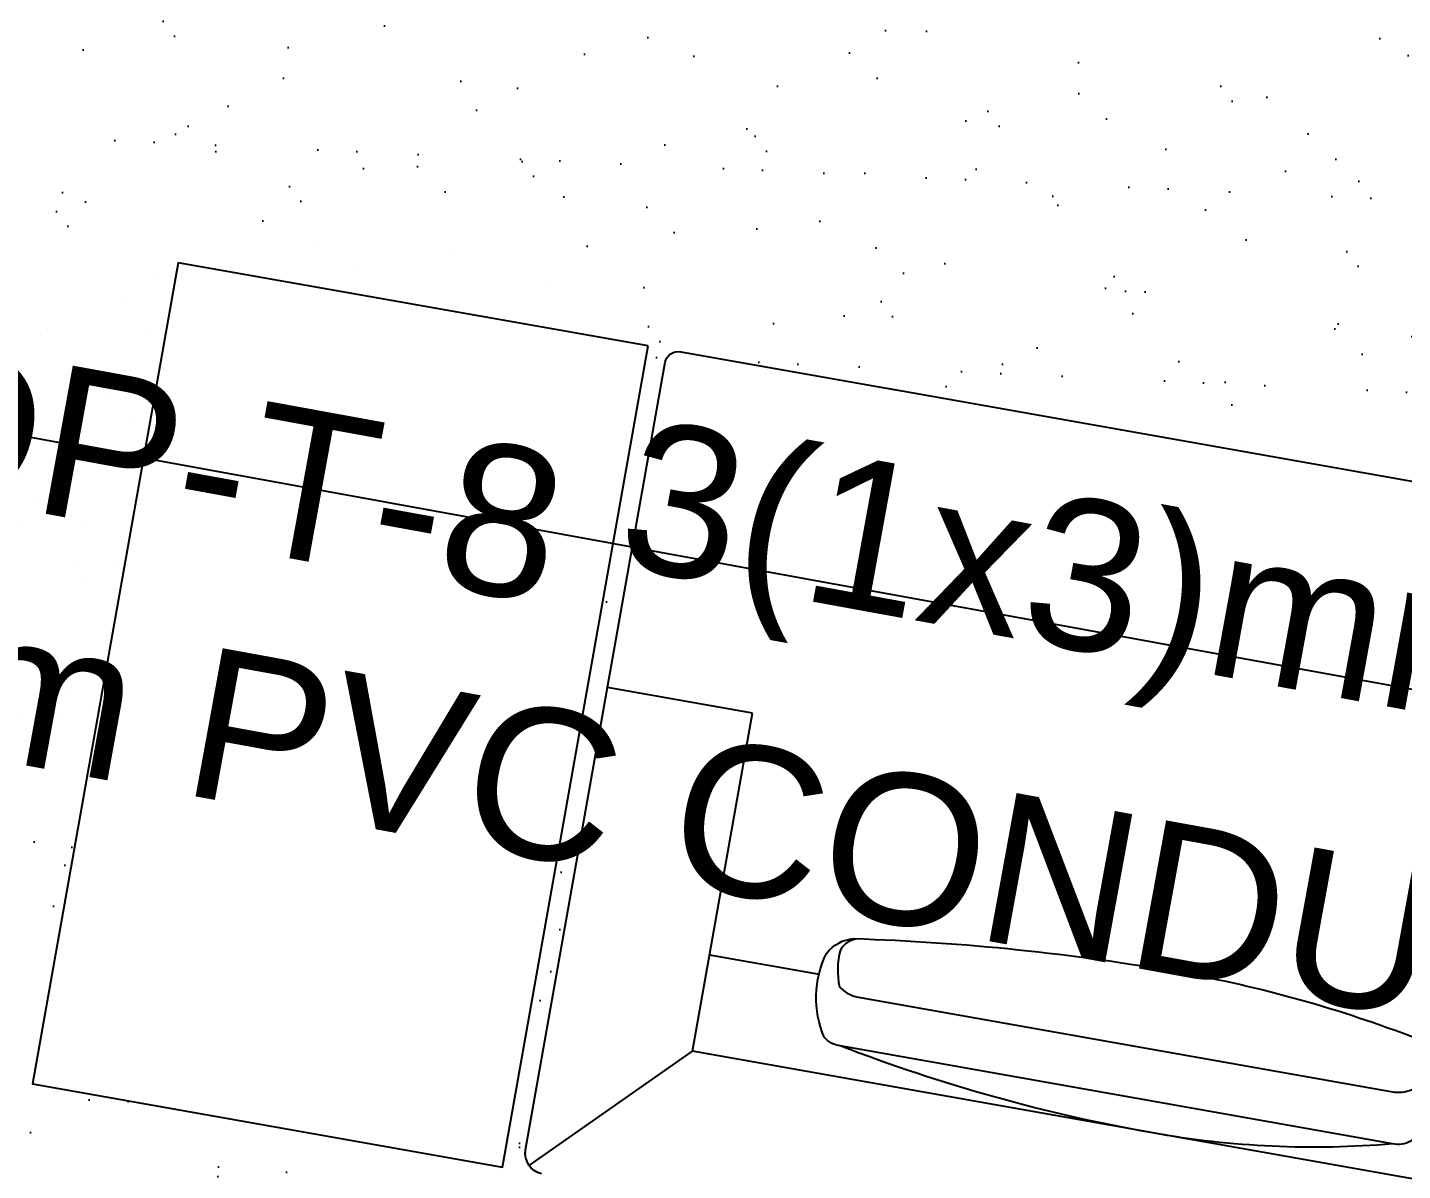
# Model space of a CAD drawing. Extents: x -678889171 to 586587, y -792238163 to 335485.
# Drawn here: x 41010 to 42411, y 25643 to 26809 of the extents above; entities that cross this region are included whole.
import ezdxf
from ezdxf import colors
from ezdxf.entities.mleader import LeaderData, LeaderLine
from ezdxf.math import Vec2, Vec3

# ---------------------------------------------------------------- set-up
doc = ezdxf.new("R2010")
doc.units = 0
doc.header["$MEASUREMENT"] = 0
doc.set_wipeout_variables(frame=1)
doc.layers.get('0').update_dxf_attribs({"color": 8})
for name, color, linetype in [('9TH-FURN$0$XR-A-TYP-8-9-10$0$I-FURN', 252, 'Continuous'), ('9TH-FURN$0$XR-A-TYP-8-9-10$0$I-FURN-CHAR', 252, 'Continuous'), ('9TH-FURN$0$XR-A-TYP-8-9-10$0$I-FURN-PATT', 252, 'Continuous'), ('9TH-FURN$0$XR-A-TYP-8-9-10$0$I-WIPEOUT', 252, 'Continuous'), ('E-TEXT', 3, 'Continuous')]:
    doc.layers.add(name, color=color, linetype=linetype)
doc.layers.add('9TH-FURN$0$XR-A-TYP-8-9-10$0$xref units$0$A-WALL-CMU', color=252, linetype='Continuous', lineweight=50)
doc.styles.get("Standard").update_dxf_attribs({"font": 'arial.ttf'})

# ---------------------------------------------------------------- blocks, each defined once
blk = doc.blocks.new('9TH-FURN$0$XR-A-TYP-8-9-10$0$A$C15021E1F')
blk.add_wipeout([(3049.9999999999654, -829.8226470546633), (3049.9999999999927, -836.7715206974208), (3054.337909132195, -845.8373228140626), (3063.4854958250125, -850.0000000000236), (3286.196969721732, -850.0000000000255), (3295.8334996325448, -846.1566994895584), (3299.999999999989, -836.6554394560826), (3299.999999999989, -21.24705348592397), (3293.568744011036, -6.43125598901679), (3279.624184998316, 0), (-5.4569682106375694e-12, 0), (-1.0913936421275139e-11, -1979.6241849982744), (6.4312559890040575, -1993.5687440109941), (21.247053485916695, -2000), (836.6554394560699, -2000), (846.1566994895802, -1995.833499632512), (850.0000000000182, -1986.1969697216791), (850.0000000000273, -850.1972892304293), (984.7024581878868, -870.246148336686), (1120.4882698239908, -880.6827355010246), (1256.6723861195223, -881.4543974210865), (1392.5677488111833, -872.5572410092554), (1527.4887564175187, -854.0361530335103), (1548.8751370681803, -850.1972892304238), (1662.0587865073176, -867.3189919767574), (1797.7191738494876, -879.3088804872004), (1933.8789203679353, -882.1411142967936), (2069.920548254233, -875.8028493633592), (2205.227115362186, -860.3228294091932), (2266.7901335602037, -850.1972892304238), (2339.7367208773685, -861.5120653460435), (2475.159571056696, -875.9794675173925), (2611.215912862075, -882.0889626535336), (2642.4111956306388, -882.3088491200888), (2747.3904116686554, -879.8174100883043), (2883.167285313515, -869.1734136815157), (3018.032257701083, -850.1972892304238), (3035.387179292089, -845.6314045107447)]).dxf.layer = '9TH-FURN$0$XR-A-TYP-8-9-10$0$I-WIPEOUT'
for p, q in [((850.0000000000146, -1772.824957424546), (850.0000000000291, -850.197289230433)), ((850.0000000000146, -1986.196969721677), (850.0000000000146, -1763.485495824974)), ((21.24705348590942, -1999.999999999998), (836.6554394560662, -2000))]:
    blk.add_line(p, q)
for points in [[(149.9999999999854, -849.9999999999127), (149.9999999999709, -1849.999999999969), (499.9999999999927, -1849.999999999969)], [(249.9999999999854, -1849.999999999969), (249.9999999999854, -1736.64159335877)], [(6.431255989002238, -1993.568744010989), (149.9999999999709, -1850.00000000002)], [(499.9999999999927, -1849.999999999969), (499.9999999999927, -1999.999999999998)]]:
    blk.add_lwpolyline(points)
blk.add_lwpolyline([(181.7942086584007, -1373.998442974822), (181.698291857967, -1702.555285140988, 0.1923472965170561), (187.5544658852232, -1720.227669510852, 0.2180232540802805), (272.1584348853285, -1732.863295773255, 0.2167487507628548), (291.8094232264775, -1707.933375456887, 0.03546943561766543), (316.1469223091335, -1373.998442974822, 0.04758268921431449), (291.8094232264848, -1125.603440072722, 0.2167487507628549), (272.1584348854667, -1100.673519756354, 0.2180232540802805), (187.5544658852305, -1113.309146018706, 0.192347296517056), (181.6982918579743, -1130.981530388621)], format="xyb", close=True)
for points in [[(292.4691108071202, -1703.341239502093, -0.2597433237362235), (278.082446803739, -1719.578198168674, -0.1187845735970333), (240.7830118447673, -1713.9418522907, -0.1475954516165282), (233.9287778379439, -1695.234806391338), (233.9287778379439, -1373.998442974822), (233.9287778379512, -1138.302009138271, -0.1475954516165282), (240.7830118447746, -1119.594963238851, -0.1187845735970333), (278.0824468037608, -1113.958617360877)], [(181.6982918579743, -1130.981530388621, 0.06642760632446143), (150.0040929871539, -1373.998442974822, 0.04868708024073302), (181.698291857967, -1702.555285140988)]]:
    blk.add_lwpolyline(points, format="xyb")
for centre, radius, start, end in [((22.02768569628824, -1977.920309263804), 22.09348613627101, 184.4231101089654, 267.9751388090222), ((836.3238193707512, -1986.327220111209), 13.6768008601546, 271.3893814602969, 0.5456619927212586)]:
    blk.add_arc(centre, radius, start, end)
blk = doc.blocks.new('9TH-FURN$0$XR-A-TYP-8-9-10$0$A$C0AE07C80')
at = {"layer": '9TH-FURN$0$XR-A-TYP-8-9-10$0$xref units$0$A-WALL-CMU'}
h = blk.add_hatch(color=256, dxfattribs=at)
h.dxf.hatch_style = 1
h.paths.add_polyline_path([(-559.2360432056012, -768.4548529630993), (-1008.207453326439, 6.98808750876924), (168.8052830222296, 688.4632037139672), (617.776693143067, -86.97973675790126)])
at = {"layer": '9TH-FURN$0$XR-A-TYP-8-9-10$0$I-FURN-CHAR'}
blk.add_lwpolyline([(-559.2360432056594, -768.4548529631284), (-1008.207453326497, 6.988087508740136), (168.8052830221714, 688.4632037139381), (617.7766931430087, -86.97973675793037)], close=True, dxfattribs=at)

msp = doc.modelspace()

# ---------------------------------------------------------------- hatches: boundary and pattern name
at = {"layer": '9TH-FURN$0$XR-A-TYP-8-9-10$0$I-FURN-PATT'}
h = msp.add_hatch(dxfattribs=at)
h.set_pattern_fill('AR-SAND', color=256, scale=2.999999999999999, angle=-10.13912111529847)
h.set_pattern_definition([(27.36087888470153, (44582.4186223909, 22420.58402536319), (21.12159800668687, 145.3760555165945), [0, -115.8239999999999, 0, -129.5399999999997, 0, -123.8249999999999]), (357.3608788847014, (44582.4186223909, 22420.58402536319), (170.6076817907588, 187.9491035730238), [0, -62.48399999999997, 0, -104.3939999999999, 0, -40.00499999999997]), (317.3608788847015, (44490.15632151467, 22437.08344695978), (233.6677830162838, -41.34920501599594), [0, -38.09999999999999, 0, -137.16, 0, -179.07]), (307.3608788847015, (44490.15632151467, 22437.08344695978), (237.2629154492673, 25.50967439450823), [0, -19.05, 0, -89.916, 0, -102.87])])
h.paths.add_polyline_path([(44126.48881131426, 29566.28004205842), (41441.70273825725, 30038.34871304345), (40653.03227834736, 25590.91434316972), (43346.97949650347, 25165.63871397161)])

# ---------------------------------------------------------------- next in the draw order: wipeouts: each hides what was drawn before it
msp.add_wipeout([(41163.39315857045, 26568.76343672725), (41642.12123472827, 26483.869841769967), (41493.70493391298, 25646.927429382846), (41014.976857755166, 25731.82102434013)]).translate(0, 0, 3.776918404948924e-09).dxf.layer = '9TH-FURN$0$XR-A-TYP-8-9-10$0$I-WIPEOUT'

# ---------------------------------------------------------------- next in the draw order: block references
at = {"layer": '9TH-FURN$0$XR-A-TYP-8-9-10$0$I-FURN-CHAR', "xscale": -1, "rotation": 259.9441872291192}
msp.add_blockref('9TH-FURN$0$XR-A-TYP-8-9-10$0$A$C15021E1F', (43482.67396099753, 25294.22045568068, 3.776918404948924e-09), dxfattribs=at)

# ---------------------------------------------------------------- next in the draw order: linework, layer by layer
at = {"layer": '9TH-FURN$0$XR-A-TYP-8-9-10$0$I-FURN', "elevation": 3.776918404948924e-09}
msp.add_lwpolyline([(41642.12123472822, 26483.86984176996), (41163.39315857043, 26568.76343672724), (41014.97685775515, 25731.82102434013), (41493.70493391294, 25646.92742938285)], close=True, dxfattribs=at)

# ---------------------------------------------------------------- next in the draw order: block references
at = {"layer": '9TH-FURN$0$XR-A-TYP-8-9-10$0$I-FURN', "xscale": -0.6666666666666662, "yscale": 0.6666666666666662, "zscale": 0.6666666666666662, "rotation": 289.8608788847006}
msp.add_blockref('9TH-FURN$0$XR-A-TYP-8-9-10$0$A$C0AE07C80', (42143.76244889673, 27480.8567265482, -4.12025330771652e-08), dxfattribs=at)

# ---------------------------------------------------------------- next in the draw order: leaders
at = {"layer": 'E-TEXT', "color": 30}
ml = msp.add_multileader_mtext('Standard', dxfattribs=at)
ml.set_content('\\C30;CT13/DP-T-8 {\\A1;3(1x3)mm\\H0.7x;\\S2^ ;\\H1.42857x; \\P∅ 25 mm PVC CONDUIT}', color=3)
ml.set_leader_properties(color=30)
ml.build(insert=Vec2(0, 0))
ml.multileader.update_dxf_attribs({"text_right_attachment_type": 6, "dogleg_length": 0.2763936738358556, "arrow_head_size": 153.5520410199195, "scale": 2})
ctx = ml.context
ctx.base_point, ctx.scale, ctx.char_height, ctx.arrow_head_size, ctx.landing_gap_size, ctx.plane_origin, ctx.plane_x_axis, ctx.plane_y_axis = Vec3(40312.98858446224, 26624.37395337861, -4.408693085686026e-06), 2, 153.5520410199195, 153.5520410199195, 3.071040820398391, Vec3(39064.40101125944, 35924.53164195119, 2.834923839842998e-05), Vec3(0.9837534464715342, -0.1795248076322006, 3.477911888746864e-09), Vec3(0.1795248076322006, 0.9837534464715342, 4.7996689140011e-09)
ctx.right_attachment = 6
notes = []
notes.append((ctx, [(1, (1, 1, 0), (42668.1856750151, 26088.45429465884, 3.482940900551346e-06), (-0.9837534464715341, 0.1795248076322005, -3.477911888746862e-09), 0.5527873476717117, [(1, [(42511.1681795925, 25127.66296124832, -1.126244566624495e-06)], 0, [])])]))
ctx.mtext.insert, ctx.mtext.text_direction, ctx.mtext.rotation, ctx.mtext.width, ctx.mtext.defined_height, ctx.mtext.flow_direction, ctx.mtext.extrusion = Vec3(40330.34764391184, 26702.39099138789, -4.014682341990357e-06), Vec3(0.9837534464715342, -0.1795248076322006, 3.477911888746863e-09), 6.102681917348368, 2735.052755723061, 1192.469760095124, 5, Vec3(-4.283067445563336e-09, -4.097319373281774e-09, 1)
for ctx, leaders in notes:
    for number, flags, end, landing, length, lines in leaders:
        leader = LeaderData()
        leader.index, (leader.has_last_leader_line, leader.has_dogleg_vector, leader.attachment_direction) = number, flags
        leader.last_leader_point, leader.dogleg_vector, leader.dogleg_length = Vec3(end), Vec3(landing), length
        for number, points, colour, breaks in lines:
            line = LeaderLine()
            line.index, line.vertices, line.color, line.breaks = number, Vec3.list(points), colors.encode_raw_color(colour), breaks
            leader.lines.append(line)
        ctx.leaders.append(leader)

doc.saveas('drawing.dxf')
